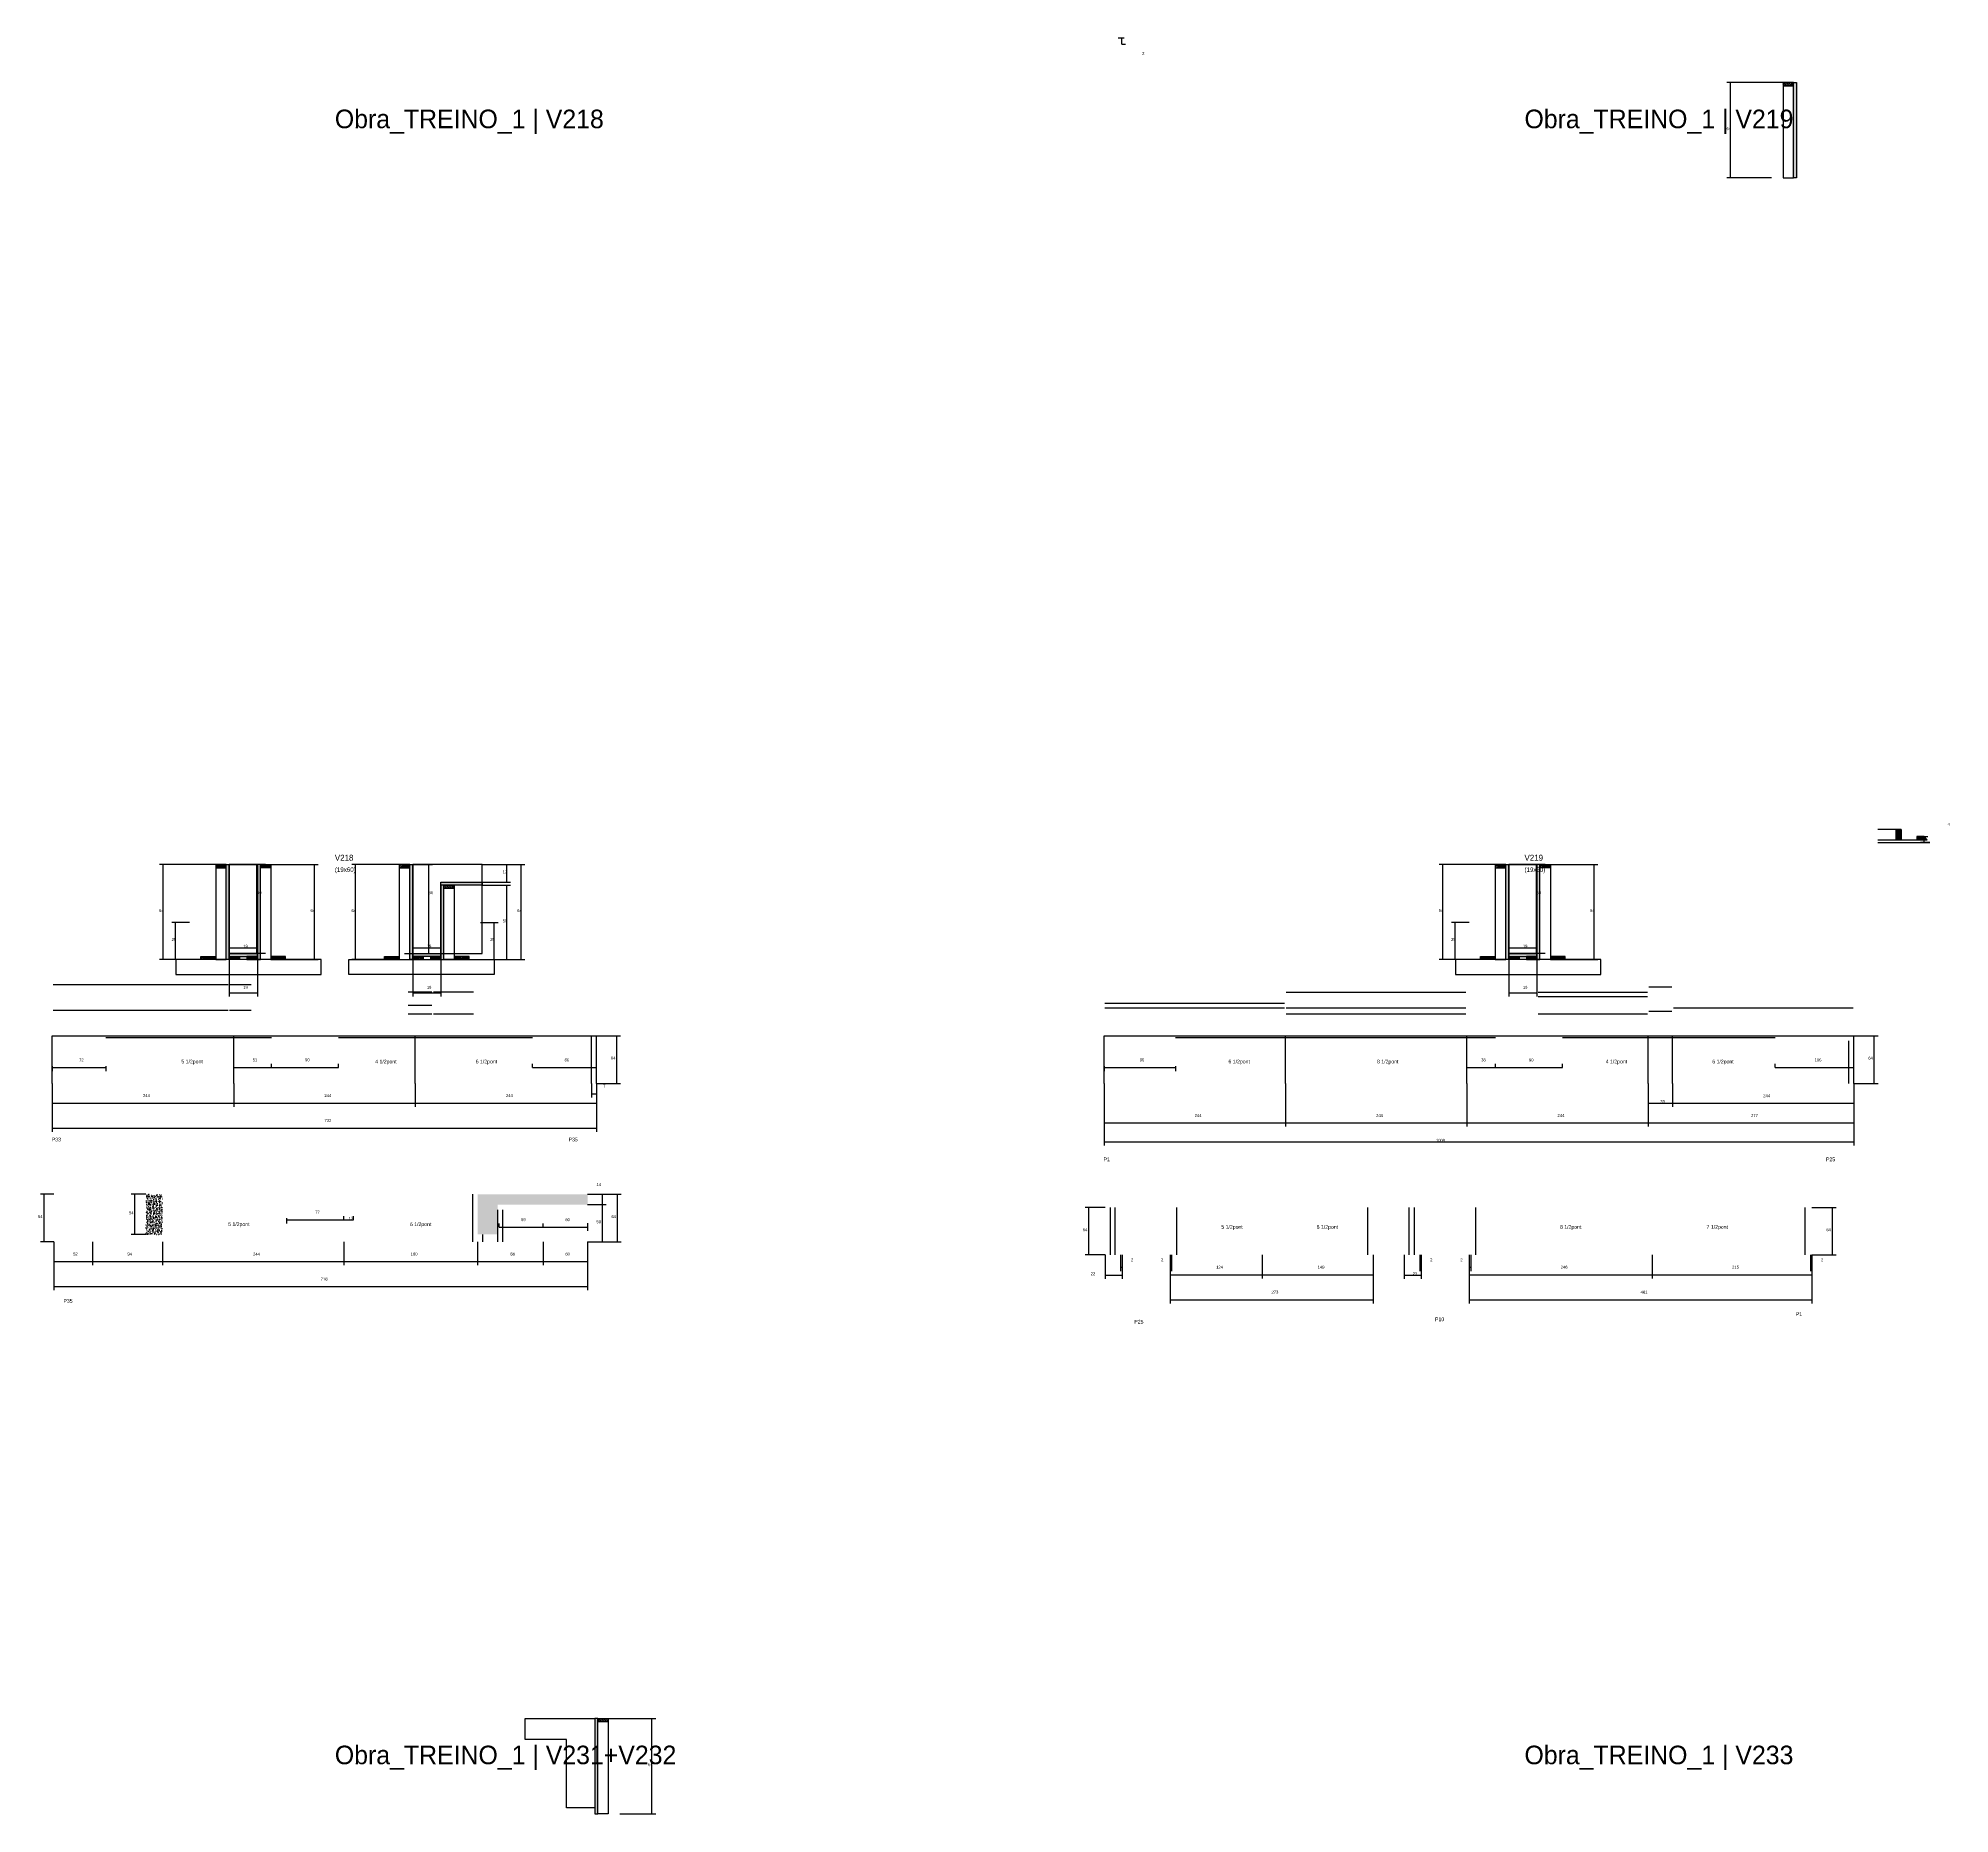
# Model space of a CAD drawing. Header units: metres. Extents: x -2848 to 22762, y -45195 to 1016.
# Drawn here: x 1201 to 3772, y -16677 to -14289 of the extents above; entities that cross this region are included whole.
import ezdxf

# ---------------------------------------------------------------- set-up
doc = ezdxf.new("R2010")
doc.units = ezdxf.units.M
for name, color, linetype in [('CONCRETO', 251, 'Continuous'), ('COTA', 4, 'Continuous'), ('Cota Seção (2x)', 4, 'Continuous'), ('Hachura', 253, 'Continuous'), ('LABEL_ID', 3, 'Continuous'), ('Madeira', 126, 'Continuous'), ('NOMENCLATURA', 7, 'Continuous'), ('Painéis', 200, 'Continuous'), ('SARR_2.2x7', 40, 'Continuous'), ('Texto Seção', 7, 'Continuous')]:
    doc.layers.add(name, color=color, linetype=linetype)

msp = doc.modelspace()

# ---------------------------------------------------------------- hatches: boundary and pattern name
at = {"layer": 'COTA'}
h = msp.add_hatch(dxfattribs=at)
h.set_pattern_fill('AR-CONC', scale=0.03)
h.paths.add_polyline_path([(1368, -15897.5), (1368, -15843.5), (1368, -15843.5), (1346, -15843.5), (1346, -15843.5), (1346, -15897.5), (1346, -15897.5), (1368, -15897.5)])
h = msp.add_hatch(dxfattribs=at)
h.set_pattern_fill('AR-CONC', scale=0.03)
h.paths.add_polyline_path([(1819, -15897.5), (1819, -15857.5), (1819, -15857.5), (1940, -15857.5), (1940, -15857.5), (1940, -15843.5), (1940, -15843.5), (1792, -15843.5), (1792, -15843.5), (1792, -15897.5), (1792, -15897.5), (1819, -15897.5)])
at = {"layer": 'Hachura'}
h = msp.add_hatch(dxfattribs=at)
h.set_pattern_fill('ANSI31', scale=0.5)
h.paths.add_polyline_path([(3562, -14353), (3562, -14348.6), (3562, -14348.6), (3548, -14348.6), (3548, -14348.6), (3548, -14353), (3548, -14353), (3562, -14353)])
h = msp.add_hatch(color=8, dxfattribs=at)
h.dxf.hatch_style = 1
h.paths.add_polyline_path([(3562, -14348.6), (3566, -14348.6), (3566, -14348.6), (3566, -14476.6), (3566, -14476.6), (3562, -14476.6), (3562, -14476.6), (3562, -14348.6)])
h = msp.add_hatch(dxfattribs=at)
h.set_pattern_fill('ANSI31', scale=0.5)
h.paths.add_polyline_path([(3706.8, -15366.9), (3699.8, -15366.9), (3699.8, -15352.9), (3706.8, -15352.9)])
h = msp.add_hatch(dxfattribs=at)
h.set_pattern_fill('ANSI31', scale=0.5)
h.paths.add_polyline_path([(3741.8, -15366.9), (3737.6, -15362.5), (3737.6, -15362.5), (3727.7, -15362.5), (3727.7, -15362.5), (3727.7, -15366.9), (3727.7, -15366.9), (3741.8, -15366.9)])
h = msp.add_hatch(dxfattribs=at)
h.set_pattern_fill('ANSI31', scale=0.5)
h.paths.add_polyline_path([(1453.8, -15404.4), (1453.8, -15400), (1453.8, -15400), (1439.8, -15400), (1439.8, -15400), (1439.8, -15404.4), (1439.8, -15404.4), (1453.8, -15404.4)])
h = msp.add_hatch(color=8, dxfattribs=at)
h.dxf.hatch_style = 1
h.paths.add_polyline_path([(1453.8, -15400), (1457.8, -15400), (1457.8, -15400), (1457.8, -15528), (1457.8, -15528), (1453.8, -15528), (1453.8, -15528), (1453.8, -15400)])
h = msp.add_hatch(color=8, dxfattribs=at)
h.dxf.hatch_style = 1
h.paths.add_polyline_path([(1499.8, -15400), (1495.8, -15400), (1495.8, -15400), (1495.8, -15528), (1495.8, -15528), (1499.8, -15528), (1499.8, -15528), (1499.8, -15400)])
h = msp.add_hatch(dxfattribs=at)
h.set_pattern_fill('ANSI31', scale=0.5)
h.paths.add_polyline_path([(1499.8, -15404.4), (1499.8, -15400), (1499.8, -15400), (1513.8, -15400), (1513.8, -15400), (1513.8, -15404.4), (1513.8, -15404.4), (1499.8, -15404.4)])
h = msp.add_hatch(dxfattribs=at)
h.set_pattern_fill('ANSI31', scale=0.5)
h.paths.add_polyline_path([(1700.7, -15404.4), (1700.7, -15400), (1700.7, -15400), (1686.7, -15400), (1686.7, -15400), (1686.7, -15404.4), (1686.7, -15404.4), (1700.7, -15404.4)])
h = msp.add_hatch(color=8, dxfattribs=at)
h.dxf.hatch_style = 1
h.paths.add_polyline_path([(1700.7, -15400), (1704.7, -15400), (1704.7, -15400), (1704.7, -15528), (1704.7, -15528), (1700.7, -15528), (1700.7, -15528), (1700.7, -15400)])
h = msp.add_hatch(color=8, dxfattribs=at)
h.dxf.hatch_style = 1
h.paths.add_polyline_path([(1742.7, -15428), (1742.7, -15424), (1742.7, -15424), (1798.3, -15424), (1798.3, -15424), (1798.3, -15428), (1798.3, -15428), (1742.7, -15428)])
h = msp.add_hatch(dxfattribs=at)
h.set_pattern_fill('ANSI31', scale=0.5)
h.paths.add_polyline_path([(3174.8, -15404.4), (3174.8, -15400), (3174.8, -15400), (3160.8, -15400), (3160.8, -15400), (3160.8, -15404.4), (3160.8, -15404.4), (3174.8, -15404.4)])
h = msp.add_hatch(color=8, dxfattribs=at)
h.dxf.hatch_style = 1
h.paths.add_polyline_path([(3174.8, -15400), (3178.8, -15400), (3178.8, -15400), (3178.8, -15528), (3178.8, -15528), (3174.8, -15528), (3174.8, -15528), (3174.8, -15400)])
h = msp.add_hatch(color=8, dxfattribs=at)
h.dxf.hatch_style = 1
h.paths.add_polyline_path([(3220.8, -15400), (3216.8, -15400), (3216.8, -15400), (3216.8, -15528), (3216.8, -15528), (3220.8, -15528), (3220.8, -15528), (3220.8, -15400)])
h = msp.add_hatch(dxfattribs=at)
h.set_pattern_fill('ANSI31', scale=0.5)
h.paths.add_polyline_path([(3220.8, -15404.4), (3220.8, -15400), (3220.8, -15400), (3234.8, -15400), (3234.8, -15400), (3234.8, -15404.4), (3234.8, -15404.4), (3220.8, -15404.4)])
h = msp.add_hatch(color=8, dxfattribs=at)
h.dxf.hatch_style = 1
h.paths.add_polyline_path([(1746.7, -15428), (1742.7, -15428), (1742.7, -15428), (1742.7, -15528), (1742.7, -15528), (1746.7, -15528), (1746.7, -15528), (1746.7, -15428)])
h = msp.add_hatch(dxfattribs=at)
h.set_pattern_fill('ANSI31', scale=0.5)
h.paths.add_polyline_path([(1746.7, -15432.4), (1746.7, -15428), (1746.7, -15428), (1760.7, -15428), (1760.7, -15428), (1760.7, -15432.4), (1760.7, -15432.4), (1746.7, -15432.4)])
h = msp.add_hatch(dxfattribs=at)
h.set_pattern_fill('ANSI31', scale=0.5)
h.paths.add_polyline_path([(1419.8, -15528), (1419.8, -15523.6), (1419.8, -15523.6), (1439.8, -15523.6), (1439.8, -15523.6), (1439.8, -15528), (1439.8, -15528), (1419.8, -15528)])
h = msp.add_hatch(color=8, dxfattribs=at)
h.dxf.hatch_style = 1
h.paths.add_polyline_path([(1495.8, -15523.6), (1495.8, -15520), (1495.8, -15520), (1457.8, -15520), (1457.8, -15520), (1457.8, -15523.6), (1457.8, -15523.6), (1495.8, -15523.6)])
h = msp.add_hatch(dxfattribs=at)
h.set_pattern_fill('ANSI31', scale=0.5)
h.paths.add_polyline_path([(1457.8, -15528), (1457.8, -15523.6), (1457.8, -15523.6), (1471.8, -15523.6), (1471.8, -15523.6), (1471.8, -15528), (1471.8, -15528), (1457.8, -15528)])
h = msp.add_hatch(dxfattribs=at)
h.set_pattern_fill('ANSI31', scale=0.5)
h.paths.add_polyline_path([(1495.8, -15528), (1495.8, -15523.6), (1495.8, -15523.6), (1481.8, -15523.6), (1481.8, -15523.6), (1481.8, -15528), (1481.8, -15528), (1495.8, -15528)])
h = msp.add_hatch(dxfattribs=at)
h.set_pattern_fill('ANSI31', scale=0.5)
h.paths.add_polyline_path([(1533.8, -15528), (1533.8, -15523.6), (1533.8, -15523.6), (1513.8, -15523.6), (1513.8, -15523.6), (1513.8, -15528), (1513.8, -15528), (1533.8, -15528)])
h = msp.add_hatch(dxfattribs=at)
h.set_pattern_fill('ANSI31', scale=0.5)
h.paths.add_polyline_path([(1666.7, -15528), (1666.7, -15523.6), (1666.7, -15523.6), (1686.7, -15523.6), (1686.7, -15523.6), (1686.7, -15528), (1686.7, -15528), (1666.7, -15528)])
h = msp.add_hatch(color=8, dxfattribs=at)
h.dxf.hatch_style = 1
h.paths.add_polyline_path([(1704.7, -15523.6), (1704.7, -15520), (1704.7, -15520), (1742.7, -15520), (1742.7, -15520), (1742.7, -15523.6), (1742.7, -15523.6), (1704.7, -15523.6)])
h = msp.add_hatch(dxfattribs=at)
h.set_pattern_fill('ANSI31', scale=0.5)
h.paths.add_polyline_path([(1704.7, -15528), (1704.7, -15523.6), (1704.7, -15523.6), (1718.7, -15523.6), (1718.7, -15523.6), (1718.7, -15528), (1718.7, -15528), (1704.7, -15528)])
h = msp.add_hatch(dxfattribs=at)
h.set_pattern_fill('ANSI31', scale=0.5)
h.paths.add_polyline_path([(1742.7, -15528), (1742.7, -15523.6), (1742.7, -15523.6), (1728.7, -15523.6), (1728.7, -15523.6), (1728.7, -15528), (1728.7, -15528), (1742.7, -15528)])
h = msp.add_hatch(dxfattribs=at)
h.set_pattern_fill('ANSI31', scale=0.5)
h.paths.add_polyline_path([(1780.7, -15528), (1780.7, -15523.6), (1780.7, -15523.6), (1760.7, -15523.6), (1760.7, -15523.6), (1760.7, -15528), (1760.7, -15528), (1780.7, -15528)])
h = msp.add_hatch(dxfattribs=at)
h.set_pattern_fill('ANSI31', scale=0.5)
h.paths.add_polyline_path([(3140.8, -15528), (3140.8, -15523.6), (3140.8, -15523.6), (3160.8, -15523.6), (3160.8, -15523.6), (3160.8, -15528), (3160.8, -15528), (3140.8, -15528)])
h = msp.add_hatch(color=8, dxfattribs=at)
h.dxf.hatch_style = 1
h.paths.add_polyline_path([(3216.8, -15523.6), (3216.8, -15520), (3216.8, -15520), (3178.8, -15520), (3178.8, -15520), (3178.8, -15523.6), (3178.8, -15523.6), (3216.8, -15523.6)])
h = msp.add_hatch(dxfattribs=at)
h.set_pattern_fill('ANSI31', scale=0.5)
h.paths.add_polyline_path([(3178.8, -15528), (3178.8, -15523.6), (3178.8, -15523.6), (3192.8, -15523.6), (3192.8, -15523.6), (3192.8, -15528), (3192.8, -15528), (3178.8, -15528)])
h = msp.add_hatch(dxfattribs=at)
h.set_pattern_fill('ANSI31', scale=0.5)
h.paths.add_polyline_path([(3216.8, -15528), (3216.8, -15523.6), (3216.8, -15523.6), (3202.8, -15523.6), (3202.8, -15523.6), (3202.8, -15528), (3202.8, -15528), (3216.8, -15528)])
h = msp.add_hatch(dxfattribs=at)
h.set_pattern_fill('ANSI31', scale=0.5)
h.paths.add_polyline_path([(3254.8, -15528), (3254.8, -15523.6), (3254.8, -15523.6), (3234.8, -15523.6), (3234.8, -15523.6), (3234.8, -15528), (3234.8, -15528), (3254.8, -15528)])
h = msp.add_hatch(color=8, dxfattribs=at)
h.dxf.hatch_style = 1
h.paths.add_polyline_path([(1953.6, -16548.6), (1949.6, -16548.6), (1949.6, -16548.6), (1949.6, -16676.6), (1949.6, -16676.6), (1953.6, -16676.6), (1953.6, -16676.6), (1953.6, -16548.6)])
h = msp.add_hatch(dxfattribs=at)
h.set_pattern_fill('ANSI31', scale=0.5)
h.paths.add_polyline_path([(1953.6, -16553), (1953.6, -16548.6), (1953.6, -16548.6), (1967.6, -16548.6), (1967.6, -16548.6), (1967.6, -16553), (1967.6, -16553), (1953.6, -16553)])

# ---------------------------------------------------------------- linework, layer by layer
at = {"layer": 'CONCRETO'}
for points in [[(1457.8, -15400), (1457.8, -15400), (1495.8, -15400), (1495.8, -15428), (1495.8, -15428), (1495.8, -15520), (1457.8, -15520), (1457.8, -15400)], [(1457.8, -15520), (1495.8, -15520), (1495.8, -15400), (1457.8, -15400)], [(1798.3, -15424), (1798.3, -15400), (1704.7, -15400), (1704.7, -15428), (1704.7, -15428), (1704.7, -15520), (1742.7, -15520), (1742.7, -15424)], [(1704.7, -15520), (1798.3, -15520), (1798.3, -15400), (1704.7, -15400)], [(3178.8, -15400), (3178.8, -15400), (3216.8, -15400), (3216.8, -15428), (3216.8, -15428), (3216.8, -15520), (3178.8, -15520), (3178.8, -15400)], [(3178.8, -15520), (3216.8, -15520), (3216.8, -15400), (3178.8, -15400)], [(1856, -16576.6), (1856, -16548.6), (1949.6, -16548.6), (1949.6, -16576.6), (1949.6, -16576.6), (1949.6, -16668.6), (1911.6, -16668.6), (1911.6, -16576.6)]]:
    msp.add_lwpolyline(points, close=True, dxfattribs=at)
at = {"layer": 'COTA'}
for p, q in [((2661.8, -14289), (2653.6, -14289)), ((2658.6, -14297), (2658.6, -14289)), ((2658.6, -14297), (2663.6, -14297)), ((3548, -14348.6), (3472.3, -14348.6)), ((3477.3, -14476.6), (3477.3, -14348.6)), ((3532.4, -14476.6), (3472.3, -14476.6)), ((3745.2, -15370.5), (3732.6, -15370.5)), ((3737.6, -15370.5), (3737.6, -15362.5)), ((3737.6, -15362.5), (3742.6, -15362.5)), ((1439.8, -15400), (1364.1, -15400)), ((1369.1, -15528), (1369.1, -15400)), ((1513.8, -15400), (1577.7, -15400)), ((1572.7, -15528), (1572.7, -15400)), ((1686.7, -15400), (1622.8, -15400)), ((1627.8, -15528), (1627.8, -15400)), ((1798.3, -15400), (1855.7, -15400)), ((1798.3, -15400), (1836.3, -15400)), ((1798.3, -15424), (1836.3, -15424)), ((1831.3, -15424), (1831.3, -15400)), ((1850.7, -15528), (1850.7, -15400)), ((3160.8, -15400), (3085.1, -15400)), ((3090.1, -15528), (3090.1, -15400)), ((3234.8, -15400), (3298.6, -15400)), ((3293.6, -15528), (3293.6, -15400)), ((1798.3, -15428), (1836.3, -15428)), ((1831.3, -15528), (1831.3, -15428)), ((1404.5, -15478.1), (1380.9, -15478.1)), ((1385.9, -15528), (1385.9, -15478.1)), ((1796, -15478.1), (1819.5, -15478.1)), ((1814.5, -15528), (1814.5, -15478.1)), ((3125.5, -15478.1), (3101.9, -15478.1)), ((3106.9, -15528), (3106.9, -15478.1)), ((1424.2, -15528), (1364.1, -15528)), ((1404.5, -15528), (1380.9, -15528)), ((1457.8, -15528), (1457.8, -15577.8)), ((1495.8, -15528), (1495.8, -15577.8)), ((1529.4, -15528), (1577.7, -15528)), ((1671.1, -15528), (1622.8, -15528)), ((1704.7, -15528), (1704.7, -15577.8)), ((1742.7, -15528), (1742.7, -15577.8)), ((1776.3, -15528), (1855.7, -15528)), ((1776.3, -15528), (1836.3, -15528)), ((1796, -15528), (1819.5, -15528)), ((3145.2, -15528), (3085.1, -15528)), ((3125.5, -15528), (3101.9, -15528)), ((3178.8, -15528), (3178.8, -15577.8)), ((3216.8, -15528), (3216.8, -15577.8)), ((3250.4, -15528), (3298.6, -15528)), ((1457.8, -15572.8), (1495.8, -15572.8)), ((1704.7, -15572.8), (1742.7, -15572.8)), ((3178.8, -15572.8), (3216.8, -15572.8)), ((1220, -15694.4), (1220, -15759.5)), ((1220, -15694.4), (1220, -15725.9)), ((1464, -15694.4), (1464, -15725.9)), ((1464, -15694.4), (1464, -15725.9)), ((1708, -15694.4), (1708, -15725.9)), ((1708, -15694.4), (1708, -15725.9)), ((1945, -15694.4), (1945, -15713.3)), ((1945, -15708.3), (1952, -15708.3)), ((1952, -15694.4), (1952, -15725.9)), ((1952, -15694.4), (1952, -15759.5)), ((1952, -15694.4), (1952, -15713.3)), ((2634.5, -15694.4), (2634.5, -15778)), ((2634.5, -15694.4), (2634.5, -15752.6)), ((2878.5, -15694.4), (2878.5, -15752.6)), ((2878.5, -15694.4), (2878.5, -15752.6)), ((3122.5, -15694.4), (3122.5, -15752.6)), ((3122.5, -15694.4), (3122.5, -15752.6)), ((3366.5, -15694.4), (3366.5, -15752.6)), ((3366.5, -15694.4), (3366.5, -15752.6)), ((3643.2, -15694.4), (3643.2, -15752.6)), ((3643.2, -15694.4), (3643.2, -15778)), ((1220, -15720.9), (1464, -15720.9)), ((1464, -15720.9), (1708, -15720.9)), ((1708, -15720.9), (1952, -15720.9)), ((1220, -15754.5), (1952, -15754.5)), ((2634.5, -15747.6), (2878.5, -15747.6)), ((2878.5, -15747.6), (3122.5, -15747.6)), ((3122.5, -15747.6), (3366.5, -15747.6)), ((3366.5, -15747.6), (3643.2, -15747.6)), ((2634.5, -15773), (3643.2, -15773)), ((1222, -15907.5), (1222, -15972.6)), ((1368, -15907.5), (1368, -15939)), ((1612, -15907.5), (1612, -15939)), ((1612, -15907.5), (1612, -15939)), ((1792, -15907.5), (1792, -15939)), ((1792, -15907.5), (1792, -15939)), ((1880, -15907.5), (1880, -15939)), ((1880, -15907.5), (1880, -15939)), ((1940, -15907.5), (1940, -15939)), ((1940, -15907.5), (1940, -15972.6)), ((1368, -15934), (1612, -15934)), ((1612, -15934), (1792, -15934)), ((1792, -15934), (1880, -15934)), ((1880, -15934), (1940, -15934)), ((2656.7, -15925.2), (2656.7, -15946.8)), ((2658.7, -15925.2), (2658.7, -15946.8)), ((2723.3, -15925.2), (2723.3, -15956.7)), ((2723.3, -15925.2), (2723.3, -15990.3)), ((2723.3, -15925.2), (2723.3, -15946.8)), ((2725.3, -15925.2), (2725.3, -15946.8)), ((2847.3, -15925.2), (2847.3, -15956.7)), ((2847.3, -15925.2), (2847.3, -15956.7)), ((2996.3, -15925.2), (2996.3, -15956.7)), ((2996.3, -15925.2), (2996.3, -15990.3)), ((3059.1, -15925.2), (3059.1, -15946.8)), ((3061.1, -15925.2), (3061.1, -15946.8)), ((3125.7, -15925.2), (3125.7, -15956.7)), ((3125.7, -15925.2), (3125.7, -15990.3)), ((3125.7, -15925.2), (3125.7, -15946.8)), ((3127.7, -15925.2), (3127.7, -15946.8)), ((3371.7, -15925.2), (3371.7, -15956.7)), ((3371.7, -15925.2), (3371.7, -15956.7)), ((3584.7, -15925.2), (3584.7, -15946.8)), ((3586.7, -15925.2), (3586.7, -15956.7)), ((3586.7, -15925.2), (3586.7, -15990.3)), ((3586.7, -15925.2), (3586.7, -15946.8)), ((2656.7, -15941.8), (2658.7, -15941.8)), ((2723.3, -15941.8), (2725.3, -15941.8)), ((2723.3, -15951.7), (2847.3, -15951.7)), ((2847.3, -15951.7), (2996.3, -15951.7)), ((3059.1, -15941.8), (3061.1, -15941.8)), ((3125.7, -15941.8), (3127.7, -15941.8)), ((3125.7, -15951.7), (3371.7, -15951.7)), ((3371.7, -15951.7), (3586.7, -15951.7)), ((3584.7, -15941.8), (3586.7, -15941.8)), ((1222, -15967.6), (1940, -15967.6)), ((2723.3, -15985.3), (2996.3, -15985.3)), ((3125.7, -15985.3), (3586.7, -15985.3)), ((1967.6, -16548.6), (2031.5, -16548.6)), ((2026.5, -16676.6), (2026.5, -16548.6)), ((1983.2, -16676.6), (2031.5, -16676.6))]:
    msp.add_line(p, q, dxfattribs=at)
at = {"layer": 'Cota Seção (2x)'}
for p, q in [((1506.8, -15400), (1490.3, -15400)), ((1495.3, -15520), (1495.3, -15400)), ((1693.7, -15400), (1731.2, -15400)), ((1726.2, -15520), (1726.2, -15400)), ((3227.8, -15400), (3211.3, -15400)), ((3216.3, -15520), (3216.3, -15400)), ((1457.8, -15528), (1457.8, -15507)), ((1457.8, -15512), (1495.8, -15512)), ((1506.8, -15520), (1490.3, -15520)), ((1495.8, -15528), (1495.8, -15507)), ((1693.7, -15520), (1731.2, -15520)), ((1704.7, -15528), (1704.7, -15507)), ((1704.7, -15512), (1742.7, -15512)), ((1742.7, -15528), (1742.7, -15507)), ((3178.8, -15528), (3178.8, -15507)), ((3178.8, -15512), (3216.8, -15512)), ((3227.8, -15520), (3211.3, -15520)), ((3216.8, -15528), (3216.8, -15507)), ((1952, -15630.4), (1984.3, -15630.4)), ((1979.3, -15694.4), (1979.3, -15630.4)), ((3643.2, -15630.4), (3675.5, -15630.4)), ((3670.5, -15694.4), (3670.5, -15630.4)), ((1220, -15671.1), (1220, -15678)), ((1220, -15673), (1292, -15673)), ((1292, -15671.1), (1292, -15678)), ((1464, -15673), (1464, -15668)), ((1464, -15673), (1515, -15673)), ((1515, -15673), (1515, -15668)), ((1515, -15673), (1515, -15668)), ((1515, -15673), (1605, -15673)), ((1605, -15673), (1605, -15668)), ((1866, -15673), (1866, -15668)), ((1866, -15673), (1952, -15673)), ((1952, -15673), (1952, -15668)), ((2634.5, -15671.1), (2634.5, -15678)), ((2634.5, -15673), (2730.5, -15673)), ((2730.5, -15671.1), (2730.5, -15678)), ((3122.5, -15673), (3122.5, -15668)), ((3122.5, -15673), (3161, -15673)), ((3161, -15673), (3161, -15668)), ((3161, -15673), (3161, -15668)), ((3161, -15673), (3251, -15673)), ((3251, -15673), (3251, -15668)), ((3537.2, -15673), (3537.2, -15668)), ((3537.2, -15673), (3643.2, -15673)), ((3643.2, -15673), (3643.2, -15668)), ((1952, -15694.4), (1984.3, -15694.4)), ((3366.5, -15694.4), (3366.5, -15726)), ((3399.2, -15694.4), (3399.2, -15726)), ((3399.2, -15694.4), (3399.2, -15726)), ((3643.2, -15694.4), (3675.5, -15694.4)), ((3643.2, -15694.4), (3643.2, -15726)), ((3366.5, -15721), (3399.2, -15721)), ((3399.2, -15721), (3643.2, -15721)), ((1222, -15843.5), (1203.9, -15843.5)), ((1208.9, -15907.5), (1208.9, -15843.5)), ((1346, -15843.5), (1326.2, -15843.5)), ((1331.2, -15897.5), (1331.2, -15843.5)), ((1940, -15843.5), (1965, -15843.5)), ((1940, -15843.5), (1985.1, -15843.5)), ((1940, -15857.5), (1965, -15857.5)), ((1940, -15857.5), (1965, -15857.5)), ((1960, -15857.5), (1960, -15843.5)), ((1960, -15907.5), (1960, -15857.5)), ((1980.1, -15907.5), (1980.1, -15843.5)), ((2636.2, -15861.2), (2609, -15861.2)), ((2614, -15925.2), (2614, -15861.2)), ((3586.7, -15861.2), (3619.1, -15861.2)), ((3614.1, -15925.2), (3614.1, -15861.2)), ((1535, -15875.5), (1535, -15882.9)), ((1535, -15877.9), (1612, -15877.9)), ((1612, -15877.9), (1612, -15872.9)), ((1612, -15877.9), (1612, -15872.9)), ((1612, -15877.9), (1625, -15877.9)), ((1625, -15877.9), (1625, -15872.9)), ((1821, -15887.9), (1821, -15882.9)), ((1821, -15887.9), (1880, -15887.9)), ((1880, -15887.9), (1880, -15882.9)), ((1880, -15887.9), (1880, -15882.9)), ((1880, -15887.9), (1940, -15887.9)), ((1940, -15882.5), (1940, -15892.9)), ((1222, -15907.5), (1203.9, -15907.5)), ((1222, -15907.5), (1222, -15939)), ((1274, -15907.5), (1274, -15939)), ((1274, -15907.5), (1274, -15939)), ((1346, -15897.5), (1326.2, -15897.5)), ((1368, -15907.5), (1368, -15939)), ((1940, -15907.5), (1965, -15907.5)), ((1940, -15907.5), (1985.1, -15907.5)), ((1222, -15934), (1274, -15934)), ((1274, -15934), (1368, -15934)), ((2636.2, -15925.2), (2609, -15925.2)), ((2636.2, -15925.2), (2636.2, -15957.4)), ((2658.7, -15925.2), (2658.7, -15957.4)), ((3038.1, -15925.2), (3038.1, -15957.4)), ((3061.1, -15925.2), (3061.1, -15957.4)), ((3586.7, -15925.2), (3619.1, -15925.2)), ((2636.2, -15952.4), (2658.7, -15952.4)), ((3038.1, -15952.4), (3061.1, -15952.4))]:
    msp.add_line(p, q, dxfattribs=at)
at = {"layer": 'Madeira'}
for points in [[(3562, -14353), (3562, -14348.6), (3548, -14348.6), (3548, -14353)], [(3562, -14348.6), (3548, -14348.6), (3548, -14476.6), (3562, -14476.6)], [(3706.8, -15352.9), (3706.8, -15366.9), (3699.8, -15366.9), (3699.8, -15352.9)], [(3727.7, -15366.9), (3741.8, -15366.9), (3737.6, -15362.5), (3727.7, -15362.5)], [(1453.8, -15404.4), (1453.8, -15400), (1439.8, -15400), (1439.8, -15404.4)], [(1453.8, -15400), (1439.8, -15400), (1439.8, -15528), (1453.8, -15528)], [(1499.8, -15404.4), (1499.8, -15400), (1513.8, -15400), (1513.8, -15404.4)], [(1499.8, -15400), (1513.8, -15400), (1513.8, -15528), (1499.8, -15528)], [(1700.7, -15404.4), (1700.7, -15400), (1686.7, -15400), (1686.7, -15404.4)], [(1700.7, -15400), (1686.7, -15400), (1686.7, -15528), (1700.7, -15528)], [(3174.8, -15404.4), (3174.8, -15400), (3160.8, -15400), (3160.8, -15404.4)], [(3174.8, -15400), (3160.8, -15400), (3160.8, -15528), (3174.8, -15528)], [(3220.8, -15404.4), (3220.8, -15400), (3234.8, -15400), (3234.8, -15404.4)], [(3220.8, -15400), (3234.8, -15400), (3234.8, -15528), (3220.8, -15528)], [(1746.7, -15432.4), (1746.7, -15428), (1760.7, -15428), (1760.7, -15432.4)], [(1746.7, -15428), (1760.7, -15428), (1760.7, -15528), (1746.7, -15528)], [(1386.3, -15548), (1581.5, -15548), (1581.5, -15528), (1386.3, -15528)], [(1419.8, -15528), (1419.8, -15523.6), (1439.8, -15523.6), (1439.8, -15528)], [(1457.8, -15528), (1457.8, -15523.6), (1471.8, -15523.6), (1471.8, -15528)], [(1495.8, -15528), (1495.8, -15523.6), (1481.8, -15523.6), (1481.8, -15528)], [(1533.8, -15528), (1533.8, -15523.6), (1513.8, -15523.6), (1513.8, -15528)], [(1814.1, -15548), (1618.9, -15548), (1618.9, -15528), (1814.1, -15528)], [(1666.7, -15528), (1666.7, -15523.6), (1686.7, -15523.6), (1686.7, -15528)], [(1704.7, -15528), (1704.7, -15523.6), (1718.7, -15523.6), (1718.7, -15528)], [(1742.7, -15528), (1742.7, -15523.6), (1728.7, -15523.6), (1728.7, -15528)], [(1780.7, -15528), (1780.7, -15523.6), (1760.7, -15523.6), (1760.7, -15528)], [(3107.3, -15548), (3302.5, -15548), (3302.5, -15528), (3107.3, -15528)], [(3140.8, -15528), (3140.8, -15523.6), (3160.8, -15523.6), (3160.8, -15528)], [(3178.8, -15528), (3178.8, -15523.6), (3192.8, -15523.6), (3192.8, -15528)], [(3216.8, -15528), (3216.8, -15523.6), (3202.8, -15523.6), (3202.8, -15528)], [(3254.8, -15528), (3254.8, -15523.6), (3234.8, -15523.6), (3234.8, -15528)], [(1953.6, -16553), (1953.6, -16548.6), (1967.6, -16548.6), (1967.6, -16553)], [(1953.6, -16548.6), (1967.6, -16548.6), (1967.6, -16676.6), (1953.6, -16676.6)]]:
    msp.add_lwpolyline(points, close=True, dxfattribs=at)
msp.add_lwpolyline([(3706.8, -15366.9), (3706.8, -15352.9), (3675.4, -15352.9)], dxfattribs=at)
at = {"layer": 'Painéis'}
for p, q in [((3675.3, -15370.5), (3745.2, -15370.5)), ((3675.4, -15366.9), (3741.8, -15366.9)), ((1457.8, -15528), (1457.8, -15400)), ((1495.8, -15528), (1495.8, -15400)), ((1704.7, -15528), (1704.7, -15400)), ((1742.7, -15424), (1798.3, -15424)), ((1742.7, -15428), (1742.7, -15424)), ((1798.3, -15428), (1798.3, -15424)), ((3178.8, -15528), (3178.8, -15400)), ((3216.8, -15528), (3216.8, -15400)), ((1742.7, -15528), (1742.7, -15428)), ((1457.8, -15520), (1495.8, -15520)), ((1457.8, -15523.6), (1457.8, -15520)), ((1495.8, -15523.6), (1495.8, -15520)), ((1704.7, -15520), (1742.7, -15520)), ((1704.7, -15523.6), (1704.7, -15520)), ((1742.7, -15523.6), (1742.7, -15520)), ((3178.8, -15520), (3216.8, -15520)), ((3178.8, -15523.6), (3178.8, -15520)), ((3216.8, -15523.6), (3216.8, -15520)), ((1220, -15630.4), (1952, -15630.4)), ((1220, -15694.4), (1220, -15630.4)), ((1464, -15694.4), (1464, -15630.4)), ((1708, -15694.4), (1708, -15630.4)), ((1952, -15694.4), (1952, -15630.4)), ((2634.5, -15630.4), (3643.2, -15630.4)), ((2634.5, -15694.4), (2634.5, -15630.4)), ((2878.5, -15694.4), (2878.5, -15630.4)), ((3122.5, -15694.4), (3122.5, -15630.4)), ((3366.5, -15694.4), (3366.5, -15630.4)), ((3399.2, -15694.4), (3399.2, -15630.4)), ((3643.2, -15694.4), (3643.2, -15630.4))]:
    msp.add_line(p, q, dxfattribs=at)
for points in [[(3562, -14348.6), (3566, -14348.6), (3566, -14476.6), (3562, -14476.6)], [(1453.8, -15400), (1457.8, -15400), (1457.8, -15528), (1453.8, -15528)], [(1499.8, -15400), (1495.8, -15400), (1495.8, -15528), (1499.8, -15528)], [(1700.7, -15400), (1704.7, -15400), (1704.7, -15528), (1700.7, -15528)], [(1742.7, -15428), (1742.7, -15424), (1798.3, -15424), (1798.3, -15428)], [(3174.8, -15400), (3178.8, -15400), (3178.8, -15528), (3174.8, -15528)], [(3220.8, -15400), (3216.8, -15400), (3216.8, -15528), (3220.8, -15528)], [(1746.7, -15428), (1742.7, -15428), (1742.7, -15528), (1746.7, -15528)], [(1495.8, -15523.6), (1495.8, -15520), (1457.8, -15520), (1457.8, -15523.6)], [(1704.7, -15523.6), (1704.7, -15520), (1742.7, -15520), (1742.7, -15523.6)], [(3216.8, -15523.6), (3216.8, -15520), (3178.8, -15520), (3178.8, -15523.6)], [(1953.6, -16548.6), (1949.6, -16548.6), (1949.6, -16676.6), (1953.6, -16676.6)]]:
    msp.add_lwpolyline(points, close=True, dxfattribs=at)
at = {"layer": 'SARR_2.2x7'}
for p, q in [((1221, -15561.6), (1456.5, -15561.6)), ((1458.5, -15561.6), (1487.5, -15561.6)), ((1698.5, -15571.43), (1730.5, -15571.43)), ((1732.5, -15571.43), (1786.5, -15571.43)), ((2879.3, -15571.84), (3121.3, -15571.84)), ((3218.3, -15571.84), (3365.3, -15571.84)), ((3218.3, -15577.7), (3365.3, -15577.7)), ((3367.3, -15564.52), (3398.3, -15564.52)), ((1221, -15596), (1456.5, -15596)), ((1458.5, -15596), (1487.5, -15596)), ((1698.5, -15589.12), (1730.5, -15589.12)), ((1698.5, -15600.91), (1730.5, -15600.91)), ((1732.5, -15600.91), (1786.5, -15600.91)), ((2635.5, -15586.48), (2877.3, -15586.48)), ((2635.5, -15592.76), (2877.3, -15592.76)), ((2879.3, -15592.76), (3121.3, -15592.76)), ((2879.3, -15601.12), (3121.3, -15601.12)), ((3218.3, -15601.12), (3365.3, -15601.12)), ((3367.3, -15597.46), (3398.3, -15597.46)), ((3400.3, -15592.76), (3642.3, -15592.76)), ((1945, -15694.4), (1945, -15630.4)), ((1292, -15632.6), (1464, -15632.6)), ((1464, -15632.6), (1515, -15632.6)), ((1605, -15632.6), (1708, -15632.6)), ((1708, -15632.6), (1866, -15632.6)), ((2730.5, -15632.6), (2878.5, -15632.6)), ((2878.5, -15632.6), (3122.5, -15632.6)), ((3122.5, -15632.6), (3161, -15632.6)), ((3251, -15632.6), (3366.5, -15632.6)), ((3366.5, -15632.6), (3537.2, -15632.6)), ((3636.2, -15694.4), (3636.2, -15637.4)), ((1785.4, -15907.5), (1785.4, -15843.5)), ((2643.2, -15925.2), (2643.2, -15861.2)), ((2649.7, -15925.2), (2649.7, -15861.2)), ((2732.3, -15925.2), (2732.3, -15861.2)), ((2989.3, -15925.2), (2989.3, -15861.2)), ((3045.1, -15925.2), (3045.1, -15861.2)), ((3052.1, -15925.2), (3052.1, -15861.2)), ((3134.7, -15925.2), (3134.7, -15861.2)), ((3577.7, -15925.2), (3577.7, -15861.2)), ((1819, -15907.5), (1819, -15864.5)), ((1826, -15907.5), (1826, -15864.5)), ((1799, -15907.5), (1799, -15897.5))]:
    msp.add_line(p, q, dxfattribs=at)

# ---------------------------------------------------------------- texts
at = {"layer": 'COTA'}
for s, p in [('2', (2685.8, -14311.5)), ('64', (3471.8, -14412.6)), ('4', (3769.2, -15348.1)), ('12', (1825.8, -15412)), ('64', (1363.6, -15464)), ('64', (1567.2, -15464)), ('64', (1622.3, -15464)), ('50', (1825.8, -15478)), ('64', (1845.2, -15464)), ('64', (3084.6, -15464)), ('64', (3288.1, -15464)), ('25', (1380.4, -15503)), ('25', (1809, -15503)), ('25', (3101.4, -15503)), ('19', (1476.8, -15567.3)), ('19', (1723.7, -15567.3)), ('19', (3197.8, -15567.3)), ('7', (1960.8, -15700.2)), ('244', (1342, -15712.9)), ('244', (1586, -15712.9)), ('244', (1830, -15712.9)), ('732', (1586, -15746.3)), ('244', (2756.5, -15739.5)), ('244', (3000.5, -15739.5)), ('244', (3244.5, -15739.5)), ('277', (3504.8, -15739.5)), ('1009', (3080.8, -15773)), ('244', (1490, -15926)), ('180', (1702, -15925.9)), ('88', (1836, -15925.9)), ('60', (1910, -15925.9)), ('2', (2670.7, -15933.8)), ('2', (2711.3, -15933.8)), ('124', (2785.3, -15943.6)), ('149', (2921.8, -15943.6)), ('2', (3073.2, -15933.8)), ('2', (3113.7, -15933.8)), ('246', (3248.7, -15943.6)), ('215', (3479.2, -15943.6)), ('2', (3598.8, -15933.8)), ('718', (1581, -15959.5)), ('273', (2859.8, -15977)), ('461', (3356.2, -15977.2)), ('64', (2021, -16612.6))]:
    msp.add_text(s, height=4, dxfattribs=at).set_placement(p)
at = {"layer": 'Cota Seção (2x)'}
for s, p in [('60', (1495.3, -15440)), ('60', (1726.2, -15440)), ('60', (3216.3, -15440)), ('19', (1476.8, -15512)), ('19', (1723.7, -15512)), ('19', (3197.8, -15512)), ('72', (1256, -15664.9)), ('51', (1489.5, -15664.9)), ('90', (1560, -15664.9)), ('86', (1909, -15664.9)), ('64', (1971.2, -15662.4)), ('96', (2682.5, -15664.9)), ('38', (3141.7, -15664.8)), ('90', (3206, -15664.9)), ('106', (3590.2, -15664.9)), ('64', (3662.4, -15662.4)), ('33', (3382.8, -15721)), ('244', (3521.2, -15713)), ('14', (1951.9, -15832.4)), ('64', (1200.8, -15875.5)), ('54', (1323.1, -15870.5)), ('77', (1573.5, -15869.8)), ('13', (1618.5, -15877.9)), ('59', (1850.5, -15879.7)), ('60', (1910, -15879.7)), ('50', (1951.9, -15882.5)), ('64', (1972, -15875.5)), ('64', (2605.9, -15893.2)), ('64', (3606, -15893.2)), ('52', (1248, -15925.9)), ('94', (1321, -15925.9)), ('22', (2616.6, -15952.4)), ('23', (3049.6, -15952.4))]:
    msp.add_text(s, height=4, dxfattribs=at).set_placement(p)
at = {"layer": 'LABEL_ID'}
for s, p in [('Obra_TREINO_1 | V218', (1600, -14410)), ('Obra_TREINO_1 | V219', (3200, -14410)), ('Obra_TREINO_1 | V231+V232', (1600, -16610)), ('Obra_TREINO_1 | V233', (3200, -16610))]:
    msp.add_text(s, height=25, dxfattribs=at).set_placement(p)
at = {"layer": 'NOMENCLATURA'}
for s, p in [('5 1/2pont', (1393.6, -15667.6)), ('4 1/2pont', (1654.3, -15667.6)), ('6 1/2pont', (1789.5, -15667.6)), ('6 1/2pont', (2801.9, -15667.6)), ('8 1/2pont', (3001.7, -15667.6)), ('4 1/2pont', (3309.3, -15667.6)), ('6 1/2pont', (3452.6, -15667.6)), ('P33', (1219.3, -15772.4)), ('P35', (1914.4, -15772.4)), ('P1', (2633.8, -15799.1)), ('P25', (3605.6, -15799.1)), ('5 1/2pont', (1456.5, -15886.3)), ('6 1/2pont', (1701, -15886.3)), ('5 1/2pont', (2792.3, -15890)), ('6 1/2pont', (2920.5, -15890)), ('8 1/2pont', (3247.8, -15890)), ('7 1/2pont', (3444.9, -15890)), ('P35', (1235, -15989.5)), ('P25', (2675.3, -16017.4)), ('P10', (3079.7, -16014.2)), ('P1', (3565, -16007.2))]:
    msp.add_text(s, height=5, dxfattribs=at).set_placement(p)
at = {"layer": 'Texto Seção'}
for s, height, p in [('V218', 8, (1600, -15395)), ('V219', 8, (3200, -15395)), ('(19x60)', 6, (1600, -15410)), ('(19x60)', 6, (3200, -15410))]:
    msp.add_text(s, height=height, dxfattribs=at).set_placement(p)

doc.saveas('drawing.dxf')
